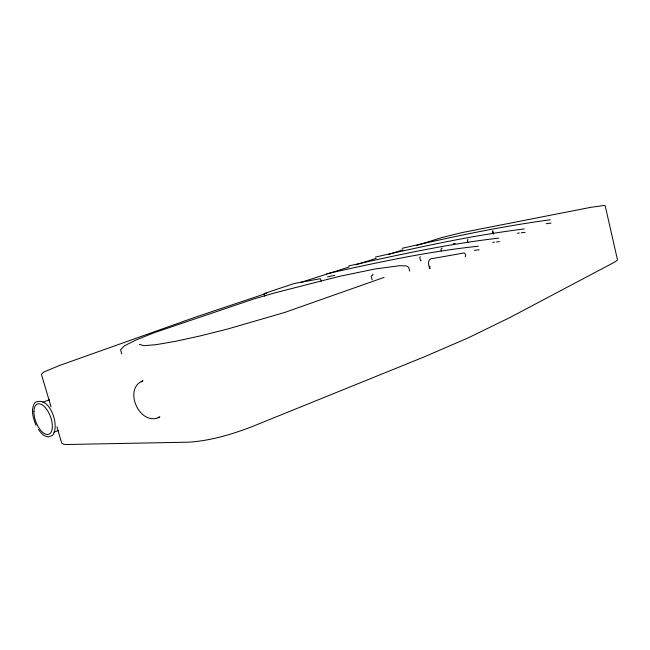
<?xml version="1.0" encoding="UTF-8"?>
<svg xmlns="http://www.w3.org/2000/svg" width="650" height="650" viewBox="0 0 650 650"><rect width="100%" height="100%" fill="white"/><g stroke="black" fill="none" stroke-linecap="round" stroke-linejoin="round"><path stroke-width="0.97" d="M429.894 266.053L429.894 268.734C427.708 263.949 427.57 257.92 433.786 258.342L462.524 253.224C464.953 251.396 466.529 256.23 465.221 256.717M421.127 260.154L420.574 260.886L419.721 257.441L420.274 256.734M141.611 382.07L142.959 380.721C122.501 388.741 140.018 427.432 159.933 416.975L158.072 417.357M468.041 239.501L467.317 240.199L467.911 242.629M53.869 432.226L58.581 430.406M42.867 402.204L49.53 399.807M384.077 277.396L284.773 312.423L227.752 329.006L199.526 336.074L174.874 341.445L155.878 344.703L143.861 345.662L139.393 344.378M266.76 293.248L196.056 316.924L59.418 365.527L43.778 372.052L41.429 374.311L51.033 406.868M301.08 282.311L349.188 266.971M355.924 264.826L376.131 258.383M388.643 254.402L403.073 249.795M416.544 245.505L442.211 237.461L462.312 232.529L590.85 207.317L604.614 205.449L605.199 205.822L617.5 259.951L615.306 261.747L509.917 317.541L468.301 337.829L423.573 357.151L251.802 426.741C231.473 434.517 210.226 440.854 188.403 442.171L65.707 444.527L63.692 444.234L61.685 442.991L56.924 426.839M402.098 248.324C451.132 237.136 500.37 226.411 550.266 219.814M375.334 257.099C424.629 245.936 474.126 235.146 524.331 228.938M348.717 265.939C398.287 254.792 448.069 243.912 498.599 238.152M326.69 273.78C376.829 262.592 427.188 251.574 478.343 246.22M327.502 276.908L334.937 275.243M453.212 243.726L455.195 243.344M546.171 223.722L551.038 223.096M517.424 233.236L519.35 233.009M521.276 232.781L525.135 232.326M492.773 242.361L494.674 242.149M496.576 241.946L499.436 241.637M474.468 250.291L479.221 249.819M38.326 429.374C40.852 432.884 44.176 437.052 48.937 436.873L52.569 435.313C60.352 425.994 49.538 394.973 35.092 402.504C30.144 409.175 33.174 418.372 36.051 425.311M121.696 353.827L120.551 349.798L124.499 345.784L136.143 339.918L154.091 332.735L254.321 298.813L275.844 292.606L339.316 276.372L374.831 269.027L399.466 265.728L406.274 265.882L408.728 267.353L409.662 271.074M264.591 296.108L263.981 293.589L294.239 283.489L320.385 278.696L321.238 281.166M372.158 279.825L371.215 276.136L372.913 274.861L372.84 274.04M441.358 251.03L440.952 249.364L442.203 248.016M493.431 234.016L492.676 230.88L493.228 233.707M33.922 411.686A16.161 7.751 69.4 0 0 47.604 434.493A16.161 7.751 69.4 0 0 47.905 411.206A16.161 7.751 69.4 0 0 33.922 411.686"/></g></svg>
